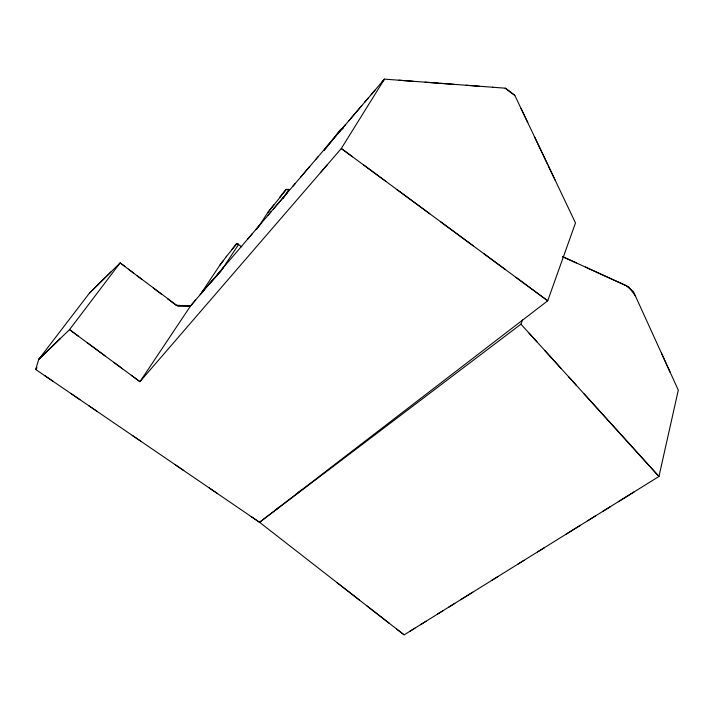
<?xml version="1.0" encoding="UTF-8"?>
<svg xmlns="http://www.w3.org/2000/svg" width="714" height="714" viewBox="0 0 714 714"><rect width="100%" height="100%" fill="white"/><g stroke="black" fill="none" stroke-linecap="round" stroke-linejoin="round"><path stroke-width="1.07" d="M661.369 352.975L678.3 390.13L658.951 476.47L404.133 634.871L259.548 522.291L35.7 369.468L38.761 359.356L89.402 293.186L120.148 262.886L124.825 266.429M251.203 516.606L259.548 522.291L520.943 324.174L522.496 320.015M283.065 198.554L288.786 189.406M257.049 229.007L267.804 212.549L286.368 189.433M205.204 288.367L201.553 292.678L219.733 265.385L226.552 256.29L236.994 243.501L238.592 244.447L220.492 271.811L203.374 290.527M220.564 270.829L190.593 305.887L139.962 381.678L131.251 375.252M219.733 265.385L223.143 260.833M226.195 256.754L226.552 256.29M35.7 369.468L37.039 367.701M267.804 212.549L273.828 204.847M279.852 197.135L285.877 189.442L288.991 189.406M324.147 150.547L340.685 129.395L343.193 128.591M232.014 249.302L236.78 243.367L238.592 244.447M195.654 299.969L190.593 305.887L188.157 305.976L175.956 305.208L167.504 298.791M200.09 294.775L204.579 289.536M209.104 284.234L213.7 278.862M217.261 274.694L223.045 267.928M247.392 239.44L252.444 233.54M255.862 229.542L260.958 223.589M267.973 215.369L287.376 192.673M292.865 186.256L309.751 166.505M315.534 159.74L368.326 97.988M371.137 94.694L384.444 79.129L492.874 87.251M221.893 269.276L271.329 211.451M273.284 209.166L295.203 183.525M300.853 176.911L318.274 156.527M324.236 149.556L336.41 135.321M339.418 131.804L345.585 124.584M348.914 120.702L361.766 105.663M364.613 102.334L374.984 90.205M381.722 82.315L384.444 79.129L341.31 148.512L139.962 381.678L69.526 329.636L38.761 359.356L60.511 338.347M320.55 172.565L327.369 164.648M336.374 134.91L341.417 129.163M106.716 276.131L111.152 271.748M105.859 276.961L89.402 293.186M274.792 510.572L279.986 506.574M295.908 494.338L301.344 490.161M259.548 522.291L547.718 300.79L575.493 222.929L521.05 108.492M409.533 631.515L414.977 628.133M420.484 624.714L426.044 621.251M437.361 614.219L443.108 610.649M448.919 607.034L454.791 603.384M460.735 599.689L472.82 592.183M491.473 580.58L497.828 576.635M517.355 564.488L524.014 560.356M537.58 551.922L544.479 547.638M565.693 534.438L580.268 525.388M587.702 520.765L595.217 516.088M602.839 511.358L610.55 506.565M618.36 501.701L634.273 491.812M190.593 305.887L178.045 306.315L136.758 275.479M398.831 80.2L412.969 81.271M425.098 82.172L439.021 83.217M440.511 83.324L453.934 84.341M466.144 85.252L479.362 86.242M492.357 87.215L505.423 88.197L514.821 95.39M576.359 262.939L562.57 256.638L625.982 285.591L633.38 291.526L670.276 372.538M585.382 267.045L628.623 286.796L635.406 295.98M44.589 375.537L53.461 381.588M88.697 405.65L97.452 411.621M132.233 435.379L140.872 441.27M175.216 464.716L183.748 470.535M209.202 487.921L217.645 493.686M71.123 393.655L79.923 399.661M352.502 156.759L341.31 148.512L547.718 300.79L515.963 277.371M363.64 164.988L385.837 181.356M396.868 189.505L429.774 213.772M440.672 221.822L473.15 245.768M483.896 253.711L505.316 269.499M505.128 88.179L514.776 95.31L527.789 122.647M78.433 336.214L69.526 329.636L120.148 262.886L133.411 272.935M87.304 342.774L104.976 355.822M113.758 362.319L122.522 368.79M128.466 269.187L141.979 279.442M153.269 287.992L161.48 294.222M236.994 243.501L241.725 246.865M336.883 582.508L359.544 600.153M367.041 605.99L389.38 623.376M396.77 629.141L404.133 634.871M520.943 324.174L658.951 476.47L584.204 393.994M529.029 333.108L537.062 341.97M545.041 350.779L560.865 368.228M568.692 376.876L576.475 385.462M534.375 136.517L547.781 164.684M548.334 165.853L555.269 180.428"/></g></svg>
